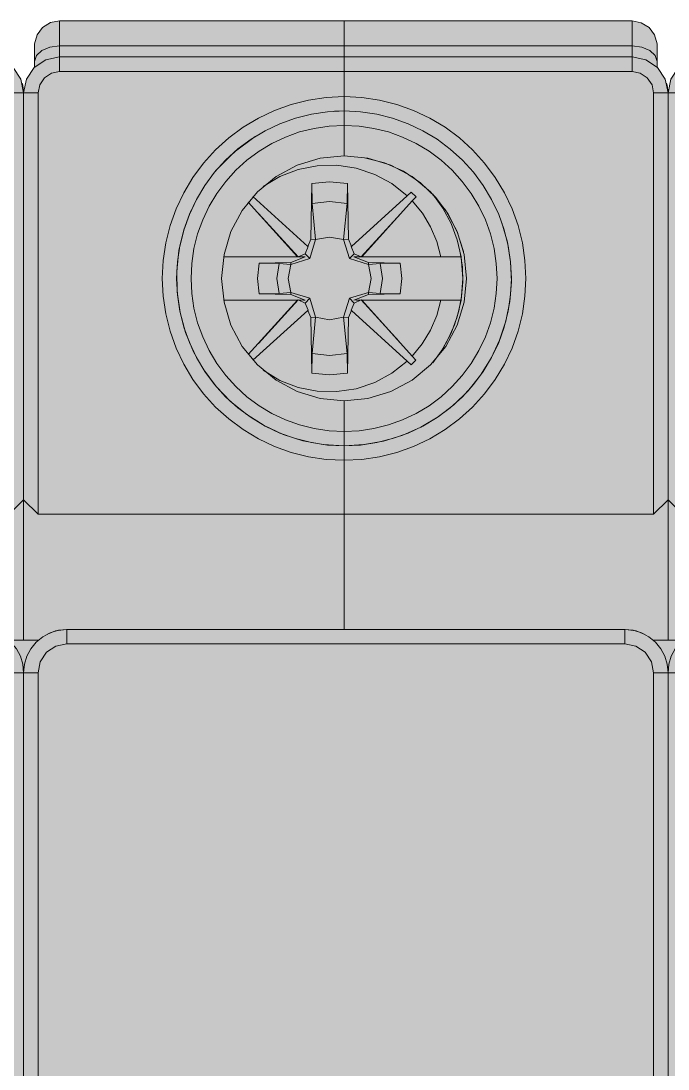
# Model space of a CAD drawing. Header units: millimetres. Extents: x 0 to 418, y -44 to 411.
# Drawn here: x 319.43 to 337.4, y 200.14 to 229.25 of the extents above; entities that cross this region are included whole.
import ezdxf
from ezdxf.enums import TextEntityAlignment as Align

# ---------------------------------------------------------------- set-up
doc = ezdxf.new("R2010")
doc.units = ezdxf.units.MM
for name, color, linetype, lineweight, true_color in [('BODY', 7, 'Continuous', 5, 0xf0f1eb), ('DETAILS', 7, 'Continuous', 5, 0x2f373d), ('MARKING', 7, 'Continuous', 5, 0x2f373d), ('TERMINALS', 7, 'Continuous', 5, 0xa4adb6)]:
    doc.layers.add(name, color=color, linetype=linetype, lineweight=lineweight, true_color=true_color)
doc.layers.add('PARAMETERS', color=7, linetype='Continuous', plot=False)
doc.styles.add('BLOCK_ARIAL', font='arial.ttf')

# ---------------------------------------------------------------- blocks, each defined once
blk = doc.blocks.new('DA_4P_135')
at = {"layer": 'BODY', "true_color": 0xf0f1eb}
h = blk.add_hatch(color=7, dxfattribs=at)
h.paths.add_polyline_path([(0.9, 15.52), (0.735, 15.625), (0.651, 15.726), (0.61, 15.77), (0.53, 15.95), (0.5, 16.14), (0.5, 16.145), (0.5, 16.15), (0.5, 16.57), (0.5, 16.575), (0.5, 16.734), (0.49, 16.74), (0.442, 16.815), (0.38, 16.88), (0.373, 16.894), (0.35, 16.92), (0.307, 17.023), (0.287, 17.052), (0.275, 17.07), (0.268, 17.105), (0.258, 17.132), (0.244, 17.162), (0.22, 17.23), (0.264, 17.124), (0.261, 17.141), (0.2, 17.45), (0.2, 28.75), (0.2, 33.54), (0.2, 33.55), (0.2, 35.05), (0.2, 39.29), (0.2, 39.43), (0.2, 39.44), (0.2, 39.49), (0.2, 43.2), (0.2, 43.44), (0.2, 44.12), (0.2, 44.125), (0.2, 46.35), (0.2, 48.58), (0.2, 49.26), (0.2, 49.44), (0.2, 49.5), (0.2, 52.81), (0.2, 52.82), (0.2, 53.26), (0.2, 74.65), (0.2, 76.15), (0.205, 76.211), (0.2, 76.16), (0.2, 80.95), (0.2, 92.25), (0.275, 92.635), (0.385, 92.795), (0.49, 92.96), (0.5, 92.966), (0.5, 93.125), (0.5, 93.13), (0.5, 93.55), (0.5, 93.555), (0.5, 93.56), (0.51, 93.605), (0.555, 93.82), (0.705, 94.045), (0.708, 94.047), (0.71, 94.05), (0.93, 94.2), (1.2, 94.25), (9.1, 94.25), (17.1, 94.25), (17.37, 94.2), (17.59, 94.05), (17.592, 94.047), (17.595, 94.045), (17.63, 93.992), (17.75, 93.82), (17.8, 93.56), (17.8, 93.555), (17.8, 93.55), (17.8, 93.13), (17.8, 93.125), (17.8, 92.966), (17.81, 92.96), (17.915, 92.795), (18.025, 92.635), (18.1, 92.25), (18.175, 92.635), (18.285, 92.795), (18.39, 92.96), (18.4, 92.966), (18.4, 93.125), (18.4, 93.13), (18.4, 93.55), (18.4, 93.61), (18.47, 93.86), (18.63, 94.07), (18.713, 94.119), (18.845, 94.205), (19.1, 94.25), (27, 94.25), (35, 94.25), (35.255, 94.205), (35.43, 94.094), (35.47, 94.07), (35.473, 94.066), (35.475, 94.065), (35.63, 93.86), (35.7, 93.61), (35.7, 93.55), (35.7, 93.13), (35.7, 93.125), (35.7, 92.966), (35.71, 92.96), (35.815, 92.795), (35.925, 92.635), (36, 92.25), (36.075, 92.635), (36.185, 92.795), (36.29, 92.96), (36.3, 92.966), (36.3, 93.125), (36.3, 93.13), (36.3, 93.55), (36.3, 93.61), (36.37, 93.86), (36.53, 94.07), (36.613, 94.119), (36.745, 94.205), (37, 94.25), (44.9, 94.25), (52.9, 94.25), (53.155, 94.2), (53.285, 94.12), (53.37, 94.07), (53.373, 94.066), (53.375, 94.065), (53.53, 93.86), (53.6, 93.61), (53.6, 93.55), (53.6, 93.13), (53.6, 93.125), (53.6, 92.966), (53.61, 92.96), (53.715, 92.795), (53.825, 92.635), (53.9, 92.25), (53.975, 92.635), (54.085, 92.795), (54.19, 92.96), (54.2, 92.966), (54.2, 93.125), (54.2, 93.13), (54.2, 93.55), (54.2, 93.61), (54.27, 93.86), (54.43, 94.07), (54.565, 94.15), (54.645, 94.2), (54.9, 94.25), (62.8, 94.25), (70.8, 94.25), (71.055, 94.2), (71.185, 94.12), (71.27, 94.07), (71.273, 94.066), (71.275, 94.065), (71.43, 93.86), (71.5, 93.61), (71.5, 93.55), (71.5, 93.13), (71.5, 93.125), (71.5, 92.966), (71.51, 92.96), (71.642, 92.753), (71.725, 92.63), (71.8, 92.25), (71.875, 92.63), (71.958, 92.753), (72.09, 92.96), (72.1, 92.966), (72.1, 93.125), (72.1, 93.13), (72.1, 93.55), (72.1, 93.555), (72.1, 93.56), (72.11, 93.605), (72.155, 93.82), (72.305, 94.045), (72.308, 94.047), (72.31, 94.05), (72.53, 94.2), (72.8, 94.25), (83.2, 94.25), (99.8, 94.25), (113.3, 94.25), (126.8, 94.25), (133.8, 94.25), (134.055, 94.2), (134.275, 94.065), (134.382, 93.92), (134.43, 93.86), (134.5, 93.61), (134.5, 93.605), (134.5, 93.55), (134.5, 93.13), (134.5, 93.125), (134.5, 92.966), (134.51, 92.96), (134.642, 92.753), (134.684, 92.691), (134.725, 92.63), (134.729, 92.609), (134.745, 92.58), (134.8, 92.25), (134.8, 91.055), (134.8, 91.05), (134.8, 91), (134.8, 90.995), (134.8, 90.845), (134.8, 90.84), (134.8, 90.35), (134.8, 85.28), (134.8, 85.18), (134.8, 85.11), (134.8, 83.51), (134.8, 81.99), (134.8, 81.82), (134.8, 81.815), (134.8, 81.75), (134.8, 81.05), (134.8, 80.8), (134.8, 80.765), (134.8, 80.76), (134.8, 80.69), (134.8, 80.665), (134.8, 80.66), (134.8, 80.62), (134.8, 80.615), (134.8, 80.365), (134.8, 80.36), (134.8, 80.28), (134.8, 80.27), (134.8, 80.25), (134.8, 80.22), (134.8, 80.14), (134.8, 80.135), (134.8, 79.81), (134.8, 78.905), (134.8, 78.9), (134.8, 78.75), (134.8, 78.35), (134.8, 76.195), (134.8, 76.19), (134.8, 76.155), (134.8, 76.15), (134.8, 72.85), (134.8, 72.25), (134.8, 72.245), (134.8, 69.85), (134.8, 68.79), (134.8, 68.465), (134.8, 68.46), (134.8, 68.38), (134.8, 68.35), (134.8, 40.11), (134.8, 40.105), (134.8, 39.18), (134.8, 38.85), (134.8, 38.41), (134.8, 37.35), (134.8, 34.36), (134.8, 34.355), (134.8, 34.35), (134.8, 33.925), (134.8, 33.92), (134.8, 33.55), (134.8, 33.545), (134.8, 33.54), (134.8, 33.51), (134.8, 32.72), (134.8, 31.35), (134.8, 30.95), (134.8, 30.8), (134.8, 30.795), (134.8, 29.89), (134.8, 29.45), (134.8, 29.43), (134.8, 29.085), (134.8, 29.08), (134.8, 29.01), (134.8, 28.9), (134.8, 28.65), (134.8, 27.95), (134.8, 26.19), (134.8, 19.35), (134.8, 18.855), (134.8, 18.85), (134.8, 18.705), (134.8, 18.7), (134.8, 18.65), (134.8, 18.645), (134.8, 17.45), (134.8, 16.55), (134.8, 8.25), (134.76, 8.06), (134.655, 7.895), (134.49, 7.785), (134.3, 7.75), (133.3, 7.75), (133.12, 7.78), (133.113, 7.784), (133.11, 7.785), (133.08, 7.805), (132.96, 7.88), (132.953, 7.89), (132.945, 7.895), (132.922, 7.932), (132.845, 8.035), (132.8, 8.25), (132.8, 14.39), (132.64, 14.24), (132.46, 14.14), (132.26, 14.07), (132.05, 14.05), (122.55, 14.05), (122.165, 14.125), (121.935, 14.28), (121.84, 14.34), (121.762, 14.463), (121.625, 14.665), (121.55, 15.05), (121.55, 15.441), (121.32, 15.4), (121.08, 15.25), (120.9, 15.03), (120.81, 14.76), (120.8, 14.67), (120.8, 14.65), (120.8, 9.75), (120.8, 9.745), (120.8, 8.25), (120.77, 8.08), (120.761, 8.065), (120.76, 8.06), (120.655, 7.895), (120.518, 7.808), (120.49, 7.79), (120.3, 7.75), (119.8, 7.75), (119.62, 7.78), (119.46, 7.88), (119.452, 7.89), (119.445, 7.895), (119.422, 7.932), (119.345, 8.035), (119.3, 8.25), (119.3, 14.65), (119.3, 14.655), (119.3, 14.67), (119.29, 14.76), (119.2, 15.03), (119.02, 15.25), (118.78, 15.4), (118.5, 15.45), (113.3, 15.45), (108.1, 15.45), (107.82, 15.4), (107.58, 15.25), (107.4, 15.03), (107.31, 14.76), (107.3, 14.67), (107.3, 14.65), (107.3, 9.75), (107.3, 9.745), (107.3, 8.25), (107.27, 8.08), (107.261, 8.065), (107.26, 8.06), (107.155, 7.895), (107.018, 7.808), (106.99, 7.79), (106.8, 7.75), (106.3, 7.75), (106.12, 7.78), (105.96, 7.88), (105.952, 7.89), (105.945, 7.895), (105.922, 7.932), (105.845, 8.035), (105.8, 8.25), (105.8, 14.65), (105.8, 14.655), (105.8, 14.67), (105.79, 14.76), (105.7, 15.03), (105.52, 15.25), (105.28, 15.4), (105, 15.45), (99.8, 15.45), (94.6, 15.45), (94.32, 15.4), (94.08, 15.25), (93.9, 15.03), (93.81, 14.76), (93.8, 14.67), (93.8, 14.65), (93.8, 9.75), (93.8, 9.745), (93.8, 8.25), (93.77, 8.08), (93.761, 8.065), (93.76, 8.06), (93.655, 7.895), (93.518, 7.808), (93.49, 7.79), (93.3, 7.75), (92.8, 7.75), (92.62, 7.78), (92.46, 7.88), (92.452, 7.89), (92.445, 7.895), (92.422, 7.932), (92.345, 8.035), (92.3, 8.25), (92.3, 14.65), (92.3, 14.655), (92.3, 14.67), (92.29, 14.76), (92.2, 15.03), (92.02, 15.25), (91.78, 15.4), (91.5, 15.45), (86.3, 15.45), (80.8, 15.45), (80.61, 15.41), (80.45, 15.305), (80.395, 15.225), (80.34, 15.14), (80.3, 14.95), (80.3, 6.38), (80.3, 5.25), (80.3, 2.75), (80.3, 2.745), (80.3, 1.25), (80.27, 0.98), (80.229, 0.886), (80.225, 0.865), (80.211, 0.845), (80.17, 0.75), (80.041, 0.589), (80.01, 0.54), (79.937, 0.493), (79.803, 0.408), (79.68, 0.325), (79.3, 0.25), (71.8, 0.25), (68.35, 0.25), (68.29, 0.25), (68.12, 0.25), (68.115, 0.25), (67.55, 0.25), (67.05, 0.25), (66.485, 0.25), (66.48, 0.25), (66.31, 0.25), (66.25, 0.25), (64.2, 0.25), (64.14, 0.25), (63.97, 0.25), (63.965, 0.25), (63.4, 0.25), (62.9, 0.25), (62.335, 0.25), (62.33, 0.25), (62.16, 0.25), (62.1, 0.25), (60.05, 0.25), (59.99, 0.25), (59.82, 0.25), (59.815, 0.25), (59.25, 0.25), (58.75, 0.25), (58.185, 0.25), (58.18, 0.25), (58.01, 0.25), (57.95, 0.25), (50.45, 0.25), (50.39, 0.25), (50.22, 0.25), (50.215, 0.25), (49.65, 0.25), (49.15, 0.25), (48.585, 0.25), (48.58, 0.25), (48.41, 0.25), (48.35, 0.25), (46.3, 0.25), (46.24, 0.25), (46.07, 0.25), (46.065, 0.25), (45.5, 0.25), (45, 0.25), (44.435, 0.25), (44.43, 0.25), (44.26, 0.25), (44.2, 0.25), (42.15, 0.25), (42.09, 0.25), (41.92, 0.25), (41.915, 0.25), (41.35, 0.25), (40.85, 0.25), (40.285, 0.25), (40.28, 0.25), (40.11, 0.25), (40.05, 0.25), (32.55, 0.25), (32.49, 0.25), (32.32, 0.25), (32.315, 0.25), (31.75, 0.25), (31.25, 0.25), (30.685, 0.25), (30.68, 0.25), (30.51, 0.25), (30.45, 0.25), (28.4, 0.25), (28.34, 0.25), (28.17, 0.25), (28.165, 0.25), (27.6, 0.25), (27.1, 0.25), (26.535, 0.25), (26.53, 0.25), (26.36, 0.25), (26.3, 0.25), (24.25, 0.25), (24.19, 0.25), (24.02, 0.25), (24.015, 0.25), (23.45, 0.25), (22.95, 0.25), (22.385, 0.25), (22.38, 0.25), (22.21, 0.25), (22.15, 0.25), (20.94, 0.25), (15.86, 0.25), (15.855, 0.25), (14.65, 0.25), (14.59, 0.25), (14.42, 0.25), (14.415, 0.25), (13.85, 0.25), (13.35, 0.25), (12.785, 0.25), (12.78, 0.25), (12.61, 0.25), (12.55, 0.25), (10.5, 0.25), (10.44, 0.25), (10.27, 0.25), (10.265, 0.25), (9.7, 0.25), (9.2, 0.25), (8.635, 0.25), (8.63, 0.25), (8.46, 0.25), (8.4, 0.25), (6.35, 0.25), (6.29, 0.25), (6.12, 0.25), (6.115, 0.25), (5.55, 0.25), (5.05, 0.25), (4.485, 0.25), (4.48, 0.25), (4.31, 0.25), (4.25, 0.25), (1.6, 0.25), (1.215, 0.325), (1.055, 0.435), (0.89, 0.54), (0.758, 0.747), (0.675, 0.87), (0.6, 1.25), (0.6, 13.45), (0.9, 13.45)])
h.paths.add_polyline_path([(0.285, 76.605), (0.225, 76.4), (0.224, 76.395), (0.29, 76.61), (0.298, 76.625)], flags=0)
at = {"layer": 'TERMINALS', "true_color": 0xa4adb6}
blk.add_hatch(color=253, dxfattribs=at).paths.add_polyline_path([(44.529, 82.064), (44.405, 82.074), (44.282, 82.088), (44.159, 82.105), (44.037, 82.124), (43.915, 82.147), (43.794, 82.173), (43.673, 82.201), (43.553, 82.233), (43.434, 82.267), (43.316, 82.305), (43.199, 82.345), (43.083, 82.388), (42.968, 82.434), (42.854, 82.483), (42.741, 82.535), (42.63, 82.589), (42.52, 82.646), (42.411, 82.706), (42.304, 82.768), (42.198, 82.833), (42.095, 82.901), (41.992, 82.971), (41.892, 83.044), (41.793, 83.119), (41.697, 83.196), (41.602, 83.276), (41.509, 83.358), (41.418, 83.443), (41.329, 83.529), (41.243, 83.618), (41.158, 83.709), (41.076, 83.801), (40.997, 83.896), (40.919, 83.993), (40.844, 84.092), (40.771, 84.192), (40.701, 84.294), (40.634, 84.398), (40.569, 84.504), (40.506, 84.611), (40.447, 84.719), (40.389, 84.829), (40.335, 84.941), (40.283, 85.054), (40.235, 85.167), (40.189, 85.283), (40.145, 85.399), (40.105, 85.516), (40.068, 85.634), (40.033, 85.753), (40.002, 85.873), (39.973, 85.994), (39.947, 86.115), (39.925, 86.237), (39.905, 86.359), (39.888, 86.482), (39.875, 86.605), (39.864, 86.728), (39.856, 86.852), (39.852, 86.976), (39.85, 87.1), (39.852, 87.224), (39.856, 87.348), (39.864, 87.471), (39.875, 87.595), (39.888, 87.718), (39.905, 87.841), (39.925, 87.963), (39.947, 88.085), (39.973, 88.206), (40.002, 88.327), (40.033, 88.447), (40.068, 88.566), (40.105, 88.684), (40.145, 88.801), (40.189, 88.917), (40.235, 89.033), (40.283, 89.146), (40.335, 89.259), (40.389, 89.371), (40.447, 89.481), (40.506, 89.589), (40.569, 89.696), (40.634, 89.802), (40.701, 89.906), (40.771, 90.008), (40.844, 90.108), (40.919, 90.207), (40.997, 90.304), (41.076, 90.399), (41.158, 90.491), (41.243, 90.582), (41.329, 90.671), (41.418, 90.757), (41.509, 90.842), (41.602, 90.924), (41.697, 91.004), (41.793, 91.081), (41.892, 91.156), (41.992, 91.229), (42.095, 91.299), (42.198, 91.367), (42.304, 91.432), (42.411, 91.494), (42.52, 91.554), (42.63, 91.611), (42.741, 91.665), (42.854, 91.717), (42.968, 91.766), (43.083, 91.812), (43.199, 91.855), (43.316, 91.895), (43.434, 91.933), (43.553, 91.967), (43.553, 91.967), (43.553, 91.967), (43.673, 91.999), (43.794, 92.027), (43.915, 92.053), (44.037, 92.076), (44.159, 92.095), (44.282, 92.112), (44.405, 92.126), (44.529, 92.136), (44.652, 92.144), (44.776, 92.148), (44.9, 92.15), (45.024, 92.148), (45.148, 92.144), (45.272, 92.136), (45.395, 92.126), (45.518, 92.112), (45.641, 92.095), (45.764, 92.076), (45.885, 92.053), (46.007, 92.027), (46.127, 91.999), (46.247, 91.967), (46.366, 91.933), (46.484, 91.895), (46.602, 91.855), (46.718, 91.812), (46.833, 91.766), (46.947, 91.717), (47.059, 91.665), (47.171, 91.611), (47.281, 91.554), (47.389, 91.494), (47.496, 91.432), (47.602, 91.367), (47.706, 91.299), (47.808, 91.229), (47.908, 91.156), (48.007, 91.081), (48.104, 91.004), (48.199, 90.924), (48.292, 90.842), (48.382, 90.757), (48.471, 90.671), (48.558, 90.582), (48.642, 90.491), (48.724, 90.399), (48.804, 90.304), (48.881, 90.207), (48.956, 90.108), (49.029, 90.008), (49.099, 89.906), (49.167, 89.802), (49.232, 89.696), (49.294, 89.589), (49.354, 89.481), (49.411, 89.371), (49.465, 89.259), (49.517, 89.146), (49.566, 89.033), (49.612, 88.917), (49.655, 88.801), (49.695, 88.684), (49.733, 88.566), (49.767, 88.447), (49.799, 88.327), (49.828, 88.206), (49.853, 88.085), (49.876, 87.963), (49.896, 87.841), (49.912, 87.718), (49.926, 87.595), (49.937, 87.471), (49.944, 87.348), (49.949, 87.224), (49.95, 87.1), (49.949, 86.976), (49.944, 86.852), (49.937, 86.728), (49.926, 86.605), (49.912, 86.482), (49.896, 86.359), (49.876, 86.237), (49.853, 86.115), (49.828, 85.994), (49.799, 85.873), (49.767, 85.753), (49.733, 85.634), (49.695, 85.516), (49.655, 85.399), (49.612, 85.283), (49.566, 85.167), (49.517, 85.054), (49.465, 84.941), (49.411, 84.829), (49.354, 84.719), (49.294, 84.611), (49.232, 84.504), (49.167, 84.398), (49.099, 84.294), (49.029, 84.192), (48.956, 84.092), (48.881, 83.993), (48.804, 83.896), (48.724, 83.801), (48.642, 83.709), (48.558, 83.618), (48.471, 83.529), (48.382, 83.443), (48.292, 83.358), (48.199, 83.276), (48.104, 83.196), (48.007, 83.119), (47.908, 83.044), (47.808, 82.971), (47.706, 82.901), (47.602, 82.833), (47.496, 82.768), (47.389, 82.706), (47.281, 82.646), (47.171, 82.589), (47.059, 82.535), (46.947, 82.483), (46.833, 82.434), (46.718, 82.388), (46.602, 82.345), (46.484, 82.305), (46.366, 82.267), (46.247, 82.233), (46.127, 82.201), (46.007, 82.173), (45.885, 82.147), (45.764, 82.124), (45.641, 82.105), (45.518, 82.088), (45.395, 82.074), (45.272, 82.064), (45.148, 82.056), (45.024, 82.052), (44.9, 82.05), (44.776, 82.052), (44.652, 82.056), (44.529, 82.064), (44.529, 82.064)])
at = {"layer": 'DETAILS', "color": 250, "linetype": 'ByBlock', "lineweight": 5, "true_color": 0x2f373d}
for p, q in [((37, 94.25), (44.9, 94.25)), ((52.9, 94.25), (44.9, 94.25)), ((44.9, 93.558), (37, 93.558)), ((52.9, 93.558), (44.9, 93.558)), ((44.9, 93.25), (37, 93.25)), ((37, 93.25), (37, 92.85)), ((44.9, 93.25), (44.9, 92.85)), ((44.9, 93.25), (44.9, 92.85)), ((44.9, 93.25), (52.9, 93.25)), ((52.9, 92.85), (52.9, 93.25)), ((44.9, 92.85), (37, 92.85)), ((44.9, 92.15), (44.9, 92.85)), ((44.9, 92.15), (44.9, 92.85)), ((44.9, 92.85), (52.9, 92.85)), ((36, 92.25), (35.6, 92.25)), ((36, 80.95), (36, 92.25)), ((36, 80.95), (36, 92.25)), ((36.4, 92.25), (36, 92.25)), ((36.4, 80.55), (36.4, 92.25)), ((53.5, 92.25), (53.5, 80.55)), ((53.9, 92.25), (53.5, 92.25)), ((53.9, 80.95), (53.9, 92.25)), ((53.9, 92.25), (53.9, 80.95)), ((54.3, 92.25), (53.9, 92.25)), ((44.9, 91.75), (44.9, 91.35)), ((44.9, 91.75), (44.9, 91.35)), ((44.9, 91.35), (44.9, 90.5)), ((44.9, 90.5), (44.9, 91.35)), ((44.007, 89.732), (43.98, 88.186)), ((45.02, 88.186), (44.993, 89.732)), ((43.892, 87.99), (42.37, 89.371)), ((46.657, 89.396), (45.108, 87.99)), ((42.24, 89.217), (43.605, 87.702)), ((45.396, 87.702), (46.796, 89.257)), ((43.623, 87.699), (42.524, 88.903)), ((45.377, 87.699), (46.477, 88.903)), ((43.817, 87.783), (43.902, 87.982)), ((43.892, 87.99), (43.98, 88.186)), ((44.112, 88.18), (43.98, 88.186)), ((44.888, 88.18), (45.02, 88.186)), ((45.02, 88.186), (45.108, 87.99)), ((45.183, 87.783), (45.098, 87.982)), ((43.605, 87.702), (41.554, 87.7)), ((43.622, 87.7), (41.554, 87.7)), ((43.419, 87.544), (43.825, 87.7)), ((43.623, 87.699), (43.605, 87.702)), ((43.623, 87.699), (43.817, 87.783)), ((43.722, 87.7), (43.674, 87.7)), ((43.825, 87.7), (43.772, 87.7)), ((43.947, 87.653), (43.817, 87.783)), ((45.054, 87.653), (45.183, 87.783)), ((45.229, 87.7), (45.175, 87.7)), ((45.175, 87.7), (45.582, 87.544)), ((45.377, 87.699), (45.183, 87.783)), ((45.327, 87.7), (45.279, 87.7)), ((45.396, 87.702), (45.377, 87.699)), ((48.151, 87.7), (45.378, 87.7)), ((47.593, 87.7), (45.396, 87.702)), ((42.539, 87.525), (43.419, 87.544)), ((43.42, 87.488), (43.419, 87.544)), ((45.581, 87.488), (45.582, 87.544)), ((45.582, 87.544), (46.462, 87.524)), ((41.554, 86.5), (43.622, 86.5)), ((41.554, 86.5), (43.605, 86.498)), ((43.605, 86.498), (42.24, 84.983)), ((42.523, 85.297), (43.623, 86.501)), ((43.419, 86.656), (42.539, 86.676)), ((43.419, 86.656), (43.42, 86.712)), ((43.825, 86.5), (43.419, 86.656)), ((43.605, 86.498), (43.623, 86.501)), ((43.817, 86.417), (43.623, 86.501)), ((43.674, 86.5), (43.721, 86.5)), ((43.772, 86.5), (43.825, 86.5)), ((43.947, 86.547), (43.817, 86.417)), ((45.054, 86.547), (45.183, 86.417)), ((45.582, 86.656), (45.175, 86.5)), ((45.183, 86.417), (45.379, 86.502)), ((45.246, 86.5), (45.312, 86.5)), ((46.43, 85.348), (45.379, 86.502)), ((45.379, 86.502), (45.396, 86.498)), ((45.38, 86.5), (47.589, 86.5)), ((45.396, 86.498), (47.593, 86.5)), ((46.795, 84.942), (45.396, 86.498)), ((45.581, 86.712), (45.582, 86.656)), ((46.462, 86.675), (45.582, 86.656)), ((47.593, 86.5), (48.151, 86.5)), ((42.37, 84.83), (43.892, 86.21)), ((43.902, 86.218), (43.817, 86.417)), ((43.98, 86.014), (43.892, 86.21)), ((45.108, 86.21), (45.02, 86.014)), ((45.098, 86.218), (45.183, 86.417)), ((45.108, 86.21), (46.656, 84.804)), ((44.112, 86.02), (43.98, 86.014)), ((43.98, 86.014), (44.007, 84.468)), ((44.888, 86.02), (45.02, 86.014)), ((44.993, 84.468), (45.02, 86.014)), ((44.9, 82.85), (44.9, 83.7)), ((44.9, 83.7), (44.9, 83.7)), ((44.9, 82.85), (44.9, 83.7)), ((43.13, 82.8), (43.13, 82.8)), ((44.9, 82.85), (44.9, 82.45)), ((44.9, 82.85), (44.9, 82.45)), ((44.9, 80.55), (44.9, 82.05)), ((44.9, 80.55), (44.9, 82.05)), ((35.6, 80.55), (36, 80.95)), ((36, 80.95), (36, 77.05)), ((36, 80.95), (36, 77.05)), ((36.4, 80.55), (36, 80.95)), ((53.5, 80.55), (53.9, 80.95)), ((53.9, 80.95), (53.9, 77.05)), ((53.9, 80.95), (53.9, 77.05)), ((54.3, 80.55), (53.9, 80.95)), ((36.4, 80.55), (44.9, 80.55)), ((44.9, 80.55), (44.9, 77.35)), ((44.9, 80.55), (44.9, 77.35)), ((53.5, 80.55), (44.9, 80.55)), ((52.7, 77.35), (37.2, 77.35)), ((37.2, 77.35), (37.2, 76.95)), ((52.7, 76.95), (52.7, 77.35)), ((36.406, 77.05), (35.594, 77.05)), ((37.2, 76.95), (52.7, 76.95)), ((54.306, 77.05), (53.494, 77.05)), ((36, 76.15), (35.6, 76.15)), ((36, 53.047), (36, 76.15)), ((36, 52.82), (36, 76.15)), ((36.4, 76.15), (36, 76.15)), ((36.4, 53.31), (36.4, 76.15)), ((53.5, 53.31), (53.5, 76.15)), ((53.9, 76.15), (53.5, 76.15)), ((53.9, 53.047), (53.9, 76.15)), ((53.9, 52.82), (53.9, 76.15)), ((54.3, 76.15), (53.9, 76.15))]:
    blk.add_line(p, q, dxfattribs=at)
for points in [[(36.3, 93.127), (36.3, 93.55), (36.303, 93.613), (36.373, 93.861), (36.528, 94.067), (36.747, 94.203), (37, 94.25)], [(37, 94.25), (37, 94.204), (37, 94.068), (37, 93.558)], [(44.9, 94.25), (44.9, 94.204), (44.9, 94.068), (44.9, 93.558)], [(44.9, 93.558), (44.9, 94.068), (44.9, 94.204), (44.9, 94.25)], [(52.9, 93.558), (52.9, 94.068), (52.9, 94.204), (52.9, 94.25)], [(53.6, 93.127), (53.6, 93.55), (53.597, 93.612), (53.528, 93.861), (53.373, 94.067), (53.154, 94.202), (52.9, 94.25)], [(36.3, 93.127), (36.354, 93.292), (36.505, 93.432), (36.732, 93.525), (37, 93.558)], [(37, 93.558), (37, 93.25)], [(44.9, 93.558), (44.9, 93.25)], [(44.9, 93.558), (44.9, 93.25)], [(52.9, 93.558), (53.168, 93.525), (53.395, 93.431), (53.547, 93.292), (53.6, 93.127)], [(52.9, 93.25), (52.9, 93.331), (52.9, 93.558)], [(35, 93.25), (35.383, 93.174), (35.707, 92.957), (35.924, 92.633), (36, 92.25)], [(36, 92.25), (36.076, 92.633), (36.293, 92.957), (36.618, 93.174), (37, 93.25)], [(52.9, 93.25), (53.283, 93.174), (53.607, 92.957), (53.824, 92.633), (53.9, 92.25)], [(53.9, 92.25), (53.976, 92.633), (54.193, 92.957), (54.518, 93.174), (54.9, 93.25)], [(36.3, 93.127), (36.3, 93.127)], [(36.3, 93.127), (36.3, 93.127)], [(36.3, 92.964), (36.3, 93.127)], [(36.3, 93.127), (36.3, 93.127)], [(36.3, 93.127), (36.3, 92.964)], [(53.6, 93.127), (53.6, 93.127)], [(53.6, 93.127), (53.6, 92.964)], [(53.6, 93.127), (53.6, 93.127)], [(53.6, 92.964), (53.6, 93.127)], [(53.6, 93.127), (53.6, 93.127)], [(53.6, 93.127), (53.6, 92.964)], [(37, 92.85), (36.771, 92.804), (36.576, 92.674), (36.446, 92.48), (36.4, 92.25)], [(52.9, 92.85), (53.13, 92.804), (53.325, 92.674), (53.455, 92.48), (53.5, 92.25)], [(35.962, 92.525), (35.976, 92.47)], [(35.976, 92.47), (35.976, 92.47)], [(35.976, 92.47), (36, 92.252)], [(35.976, 92.47), (36, 92.252)], [(36, 92.251), (35.976, 92.47)], [(36.005, 92.351), (36, 92.27)], [(53.862, 92.525), (53.876, 92.469)], [(53.876, 92.469), (53.876, 92.469)], [(53.876, 92.469), (53.9, 92.252)], [(53.876, 92.469), (53.9, 92.252)], [(53.9, 92.251), (53.876, 92.469)], [(36, 92.25), (36, 92.25)], [(44.9, 92.15), (44.405, 92.126), (43.915, 92.053), (43.434, 91.933), (42.968, 91.766), (42.52, 91.554), (42.095, 91.299), (41.697, 91.004), (41.329, 90.671), (40.997, 90.304), (40.701, 89.906), (40.447, 89.481), (40.235, 89.033), (40.068, 88.566), (39.947, 88.085), (39.875, 87.595), (39.85, 87.1), (39.875, 86.605), (39.947, 86.115), (40.068, 85.634), (40.235, 85.167), (40.446, 84.719), (40.701, 84.294), (40.996, 83.896), (41.329, 83.529), (41.696, 83.196), (42.095, 82.901), (42.52, 82.646), (42.968, 82.434), (43.434, 82.267), (43.915, 82.147), (44.405, 82.074), (44.9, 82.05)], [(44.9, 92.15), (44.9, 91.75)], [(44.9, 92.15), (44.9, 91.867), (44.9, 91.78), (44.9, 91.75)], [(44.9, 92.15), (45.395, 92.126), (45.885, 92.053), (46.366, 91.933), (46.833, 91.766), (47.281, 91.554), (47.706, 91.299), (48.104, 91.004), (48.471, 90.671), (48.804, 90.304), (49.099, 89.906), (49.354, 89.481), (49.566, 89.033), (49.733, 88.566), (49.853, 88.085), (49.926, 87.595), (49.95, 87.1), (49.926, 86.605), (49.853, 86.115), (49.733, 85.634), (49.566, 85.167), (49.354, 84.719), (49.099, 84.294), (48.804, 83.896), (48.471, 83.529), (48.104, 83.196), (47.706, 82.901), (47.281, 82.646), (46.833, 82.434), (46.366, 82.267), (45.885, 82.147), (45.395, 82.074), (44.9, 82.05)], [(53.9, 92.25), (53.9, 92.25)], [(44.9, 91.75), (44.444, 91.728), (43.993, 91.661), (43.55, 91.55), (43.121, 91.396), (42.708, 91.201), (42.317, 90.966), (41.95, 90.695), (41.612, 90.388), (41.306, 90.05), (41.034, 89.683), (40.799, 89.292), (40.604, 88.88), (40.45, 88.45), (40.34, 88.007), (40.273, 87.556), (40.25, 87.1), (40.273, 86.644), (40.34, 86.193), (40.45, 85.75), (40.604, 85.321), (40.799, 84.908), (41.034, 84.517), (41.306, 84.15), (41.612, 83.812), (41.95, 83.506), (42.317, 83.234), (42.708, 82.999), (43.121, 82.804), (43.55, 82.65), (43.993, 82.539), (44.444, 82.472), (44.9, 82.45)], [(44.9, 82.45), (44.444, 82.472), (43.993, 82.539), (43.55, 82.65), (43.121, 82.804), (42.708, 82.999), (42.317, 83.234), (41.95, 83.506), (41.612, 83.812), (41.306, 84.15), (41.034, 84.517), (40.799, 84.908), (40.604, 85.321), (40.45, 85.75), (40.34, 86.193), (40.273, 86.644), (40.25, 87.1), (40.273, 87.556), (40.34, 88.007), (40.45, 88.45), (40.604, 88.879), (40.799, 89.292), (41.034, 89.683), (41.306, 90.05), (41.612, 90.388), (41.95, 90.694), (42.317, 90.966), (42.708, 91.201), (43.121, 91.396), (43.55, 91.55), (43.993, 91.661), (44.444, 91.728), (44.9, 91.75)], [(44.636, 91.742), (44.766, 91.748)], [(44.9, 91.75), (45.356, 91.728), (45.807, 91.661), (46.25, 91.55), (46.68, 91.396), (47.092, 91.201), (47.484, 90.966), (47.85, 90.694), (48.188, 90.388), (48.495, 90.05), (48.767, 89.683), (49.001, 89.292), (49.196, 88.879), (49.35, 88.45), (49.461, 88.007), (49.528, 87.556), (49.55, 87.1), (49.528, 86.644), (49.461, 86.193), (49.35, 85.75), (49.196, 85.32), (49.001, 84.908), (48.767, 84.517), (48.495, 84.15), (48.188, 83.812), (47.85, 83.505), (47.484, 83.234), (47.092, 82.999), (46.68, 82.804), (46.25, 82.65), (45.807, 82.539), (45.356, 82.472), (44.9, 82.45)], [(44.9, 82.85), (44.484, 82.871), (44.071, 82.932), (43.666, 83.033), (43.274, 83.174), (42.897, 83.352), (42.539, 83.566), (42.204, 83.815), (41.895, 84.095), (41.615, 84.404), (41.367, 84.739), (41.152, 85.097), (40.974, 85.474), (40.833, 85.866), (40.732, 86.271), (40.671, 86.684), (40.65, 87.1), (40.671, 87.517), (40.732, 87.929), (40.833, 88.334), (40.974, 88.726), (41.152, 89.104), (41.367, 89.461), (41.615, 89.796), (41.895, 90.105), (42.204, 90.385), (42.539, 90.634), (42.897, 90.848), (43.274, 91.027), (43.667, 91.167), (44.071, 91.268), (44.484, 91.33), (44.9, 91.35)], [(44.9, 91.35), (45.317, 91.33), (45.729, 91.268), (46.134, 91.167), (46.527, 91.026), (46.904, 90.848), (47.261, 90.634), (47.596, 90.385), (47.905, 90.105), (48.186, 89.796), (48.434, 89.461), (48.648, 89.103), (48.827, 88.726), (48.967, 88.334), (49.069, 87.929), (49.13, 87.517), (49.15, 87.1), (49.13, 86.683), (49.069, 86.271), (48.967, 85.866), (48.827, 85.474), (48.648, 85.097), (48.434, 84.739), (48.185, 84.404), (47.905, 84.095), (47.596, 83.815), (47.261, 83.566), (46.904, 83.352), (46.527, 83.173), (46.134, 83.033), (45.729, 82.932), (45.317, 82.87), (44.9, 82.85)], [(41.334, 90.084), (41.846, 90.607), (42.435, 91.043)], [(44.9, 83.7), (44.237, 83.765), (43.599, 83.959), (43.011, 84.273), (42.496, 84.696), (42.073, 85.211), (41.759, 85.799), (41.566, 86.437), (41.5, 87.1), (41.566, 87.763), (41.759, 88.401), (42.073, 88.989), (42.496, 89.504), (43.011, 89.927), (43.599, 90.241), (44.237, 90.435), (44.9, 90.5)], [(44.9, 83.7), (44.237, 83.765), (43.599, 83.959), (43.011, 84.273), (42.496, 84.696), (42.073, 85.211), (41.759, 85.799), (41.566, 86.437), (41.5, 87.1), (41.566, 87.763), (41.759, 88.401), (42.073, 88.989), (42.496, 89.504), (43.011, 89.927), (43.599, 90.241), (44.237, 90.435), (44.9, 90.5)], [(42.653, 89.652), (43.119, 89.931), (43.626, 90.126), (44.158, 90.231), (44.701, 90.244), (45.238, 90.162), (45.753, 89.99), (46.231, 89.732), (46.657, 89.396)], [(44.9, 90.5), (45.564, 90.435), (46.201, 90.241), (46.789, 89.927), (47.304, 89.504), (47.727, 88.989), (48.041, 88.401), (48.235, 87.763), (48.3, 87.1), (48.235, 86.437), (48.041, 85.799), (47.727, 85.211), (47.304, 84.696), (46.789, 84.273), (46.201, 83.959), (45.563, 83.765), (44.9, 83.7)], [(44.9, 90.5), (45.471, 90.452), (46.026, 90.308), (46.548, 90.074), (47.024, 89.755), (47.44, 89.361), (47.783, 88.902), (48.045, 88.393), (48.217, 87.846)], [(44.993, 89.732), (44.5, 89.778), (44.007, 89.732)], [(44.007, 89.732), (44.017, 89.181)], [(44.993, 89.732), (44.984, 89.181)], [(46.657, 89.396), (46.766, 89.499)], [(46.767, 89.498), (46.9, 89.365)], [(46.9, 89.365), (46.796, 89.257)], [(47.363, 89.444), (47.644, 89.051), (47.872, 88.624), (48.042, 88.171), (48.151, 87.7)], [(44.984, 89.181), (44.5, 89.237), (44.017, 89.181)], [(44.017, 89.181), (44.112, 88.18)], [(44.984, 89.181), (44.888, 88.18)], [(46.797, 89.256), (47.076, 88.913), (47.305, 88.534), (47.478, 88.127), (47.593, 87.7)], [(44.9, 82.45), (44.324, 82.486), (43.757, 82.593), (43.208, 82.769), (42.685, 83.012), (42.196, 83.318), (41.748, 83.682), (41.349, 84.098), (41.005, 84.561), (40.72, 85.063), (40.5, 85.596), (40.348, 86.153), (40.265, 86.724), (40.255, 87.301), (40.315, 87.875), (40.446, 88.436), (40.646, 88.978)], [(42.642, 88.773), (42.641, 88.772)], [(49.287, 88.643), (49.439, 88.11), (49.527, 87.563), (49.549, 87.009), (49.505, 86.456), (49.396, 85.912), (49.223, 85.385), (48.988, 84.883), (48.695, 84.412), (48.348, 83.98), (47.952, 83.592), (47.513, 83.253), (47.036, 82.97), (46.529, 82.745), (45.999, 82.582), (45.454, 82.483), (44.9, 82.45)], [(46.359, 88.772), (46.358, 88.773)], [(44.112, 88.18), (44.5, 88.25), (44.888, 88.18)], [(43.892, 87.99), (43.902, 87.982)], [(44.112, 88.18), (43.947, 87.653)], [(45.054, 87.653), (44.888, 88.18)], [(45.108, 87.99), (45.098, 87.982)], [(42.073, 87.701), (42.073, 87.7)], [(43.947, 87.653), (43.42, 87.488)], [(43.605, 87.702), (43.623, 87.699)], [(43.623, 87.699), (43.825, 87.7)], [(45.581, 87.488), (45.054, 87.653)], [(45.175, 87.7), (45.377, 87.699)], [(45.377, 87.699), (45.396, 87.702)], [(46.927, 87.7), (46.927, 87.701)], [(48.13, 87.819), (48.187, 87.416), (48.199, 87.008), (48.167, 86.602), (48.089, 86.202), (47.969, 85.812), (47.806, 85.438), (47.603, 85.085), (47.363, 84.756)], [(48.151, 87.7), (47.593, 87.7)], [(48.151, 86.5), (48.2, 87.1), (48.151, 87.7)], [(42.539, 86.676), (42.493, 87.1), (42.539, 87.525)], [(43.095, 87.517), (42.539, 87.525)], [(43.095, 87.517), (43.034, 87.1), (43.095, 86.683)], [(43.42, 87.488), (43.095, 87.517)], [(43.42, 86.712), (43.35, 87.1), (43.42, 87.488)], [(45.906, 87.517), (45.581, 87.488)], [(45.581, 87.488), (45.651, 87.1), (45.581, 86.712)], [(45.906, 87.517), (46.462, 87.524)], [(45.906, 86.683), (45.966, 87.1), (45.906, 87.517)], [(46.462, 87.524), (46.507, 87.1), (46.462, 86.675)], [(42.073, 86.5), (42.073, 86.499)], [(42.539, 86.676), (43.095, 86.683)], [(43.095, 86.683), (43.42, 86.712)], [(43.42, 86.712), (43.947, 86.547)], [(43.623, 86.501), (43.605, 86.498)], [(43.825, 86.5), (43.623, 86.501)], [(43.947, 86.547), (44.112, 86.02)], [(44.888, 86.02), (45.054, 86.547)], [(45.054, 86.547), (45.581, 86.712)], [(45.379, 86.502), (45.175, 86.5)], [(45.396, 86.498), (45.379, 86.502)], [(45.906, 86.683), (45.581, 86.712)], [(46.462, 86.675), (45.906, 86.683)], [(47.593, 86.5), (47.478, 86.072), (47.304, 85.665), (47.075, 85.286), (46.795, 84.942)], [(46.927, 86.499), (46.927, 86.5)], [(48.151, 86.5), (48.042, 86.029), (47.872, 85.576), (47.644, 85.149), (47.363, 84.756)], [(48.151, 86.5), (47.593, 86.5)], [(43.902, 86.218), (43.892, 86.21)], [(45.098, 86.218), (45.108, 86.21)], [(44.112, 86.02), (44.017, 85.019)], [(44.888, 86.02), (44.5, 85.95), (44.112, 86.02)], [(44.888, 86.02), (44.984, 85.019)], [(42.641, 85.428), (42.642, 85.427)], [(46.358, 85.427), (46.359, 85.428)], [(44.017, 85.019), (44.007, 84.468)], [(44.017, 85.019), (44.5, 84.963), (44.984, 85.019)], [(44.984, 85.019), (44.993, 84.468)], [(46.656, 84.803), (46.23, 84.467), (45.752, 84.209), (45.237, 84.037), (44.701, 83.956), (44.158, 83.969), (43.626, 84.074), (43.12, 84.269), (42.654, 84.548)], [(46.765, 84.7), (46.656, 84.804)], [(46.765, 84.7), (46.899, 84.834)], [(46.795, 84.942), (46.899, 84.834)], [(44.007, 84.468), (44.5, 84.422), (44.993, 84.468)], [(44.9, 82.45), (44.9, 82.42), (44.9, 82.333), (44.9, 82.05)], [(44.9, 82.45), (44.9, 82.05)], [(34.8, 77.35), (35.034, 77.327), (35.259, 77.259), (35.467, 77.148), (35.649, 76.999), (35.798, 76.817), (35.909, 76.609), (35.977, 76.384), (36, 76.15)], [(36, 76.15), (36.023, 76.384), (36.091, 76.609), (36.202, 76.817), (36.352, 76.999), (36.533, 77.148), (36.741, 77.259), (36.966, 77.327), (37.2, 77.35)], [(36.661, 77.222), (36.884, 77.311), (37.178, 77.35)], [(52.7, 77.35), (52.934, 77.327), (53.159, 77.259), (53.367, 77.148), (53.549, 76.999), (53.698, 76.817), (53.809, 76.609), (53.877, 76.384), (53.9, 76.15)], [(53.24, 77.222), (53.017, 77.311), (52.722, 77.35)], [(53.9, 76.15), (53.923, 76.384), (53.991, 76.609), (54.102, 76.817), (54.252, 76.999), (54.433, 77.148), (54.641, 77.259), (54.866, 77.327), (55.1, 77.35)], [(37.2, 76.95), (36.894, 76.889), (36.634, 76.716), (36.461, 76.456), (36.4, 76.15)], [(53.5, 76.15), (53.439, 76.456), (53.266, 76.716), (53.006, 76.889), (52.7, 76.95)]]:
    blk.add_lwpolyline(points, dxfattribs=at)
at = {"layer": 'MARKING', "color": 250, "true_color": 0x2f373d, "style": 'BLOCK_ARIAL'}
for tag, p, height in [('IDN_MA', (89, 73), 2.2), ('CURVE', (2, 68.6), 3), ('IN_A', (4.5, 68.6), 3), ('LEAK_TYPE', (89, 65.8), 2.2), ('UE_V', (2, 66.1), 1.4)]:
    blk.add_attdef(tag, p, '', height=height, dxfattribs=at)
blk.add_attdef('ICN_A', text='', height=1.8, dxfattribs=at).set_placement((7.25, 57.3), align=Align.MIDDLE_CENTER)
at = {"layer": 'PARAMETERS', "color": 250, "true_color": 0x2f373d, "style": 'BLOCK_ARIAL', "flags": 1}
for tag in ['WIDTH_MM', 'STANDARD', 'UIMP_KV', 'DESCRIPTION', 'POLES', 'FREQ_HZ', 'HEIGHT_MM', 'RELEASE_TYPE', 'DEPTH_MM', 'ICS_KA', 'ID', 'IP']:
    blk.add_attdef(tag, (2, 20), '', height=0.4, dxfattribs=at)

msp = doc.modelspace()

# ---------------------------------------------------------------- block references
msp.add_blockref('DA_4P_135', (283.5, 135))

doc.saveas('drawing.dxf')
